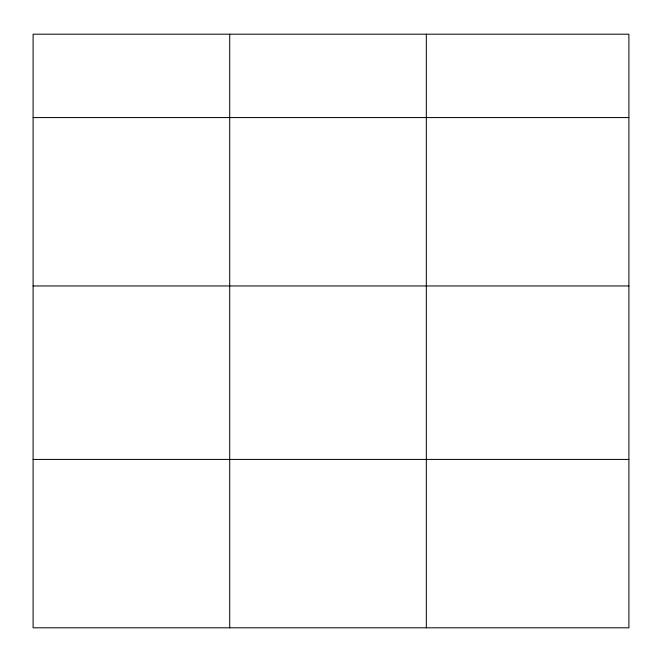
<?xml version="1.0" encoding="UTF-8"?>
<svg xmlns="http://www.w3.org/2000/svg" width="662" height="662" viewBox="0 0 662 662"><rect width="100%" height="100%" fill="white"/><g stroke="black" fill="none" stroke-linecap="round" stroke-linejoin="round"><path stroke-width="0.99" d="M628.9 285.951L628.9 34.192L33.1 34.192L33.1 627.808L628.9 627.808L628.9 285.951L33.1 285.951M33.1 117.571L628.9 117.571M33.1 459.428L628.9 459.428M426.328 34.192L426.328 627.808M229.714 34.192L229.714 627.808"/></g></svg>
